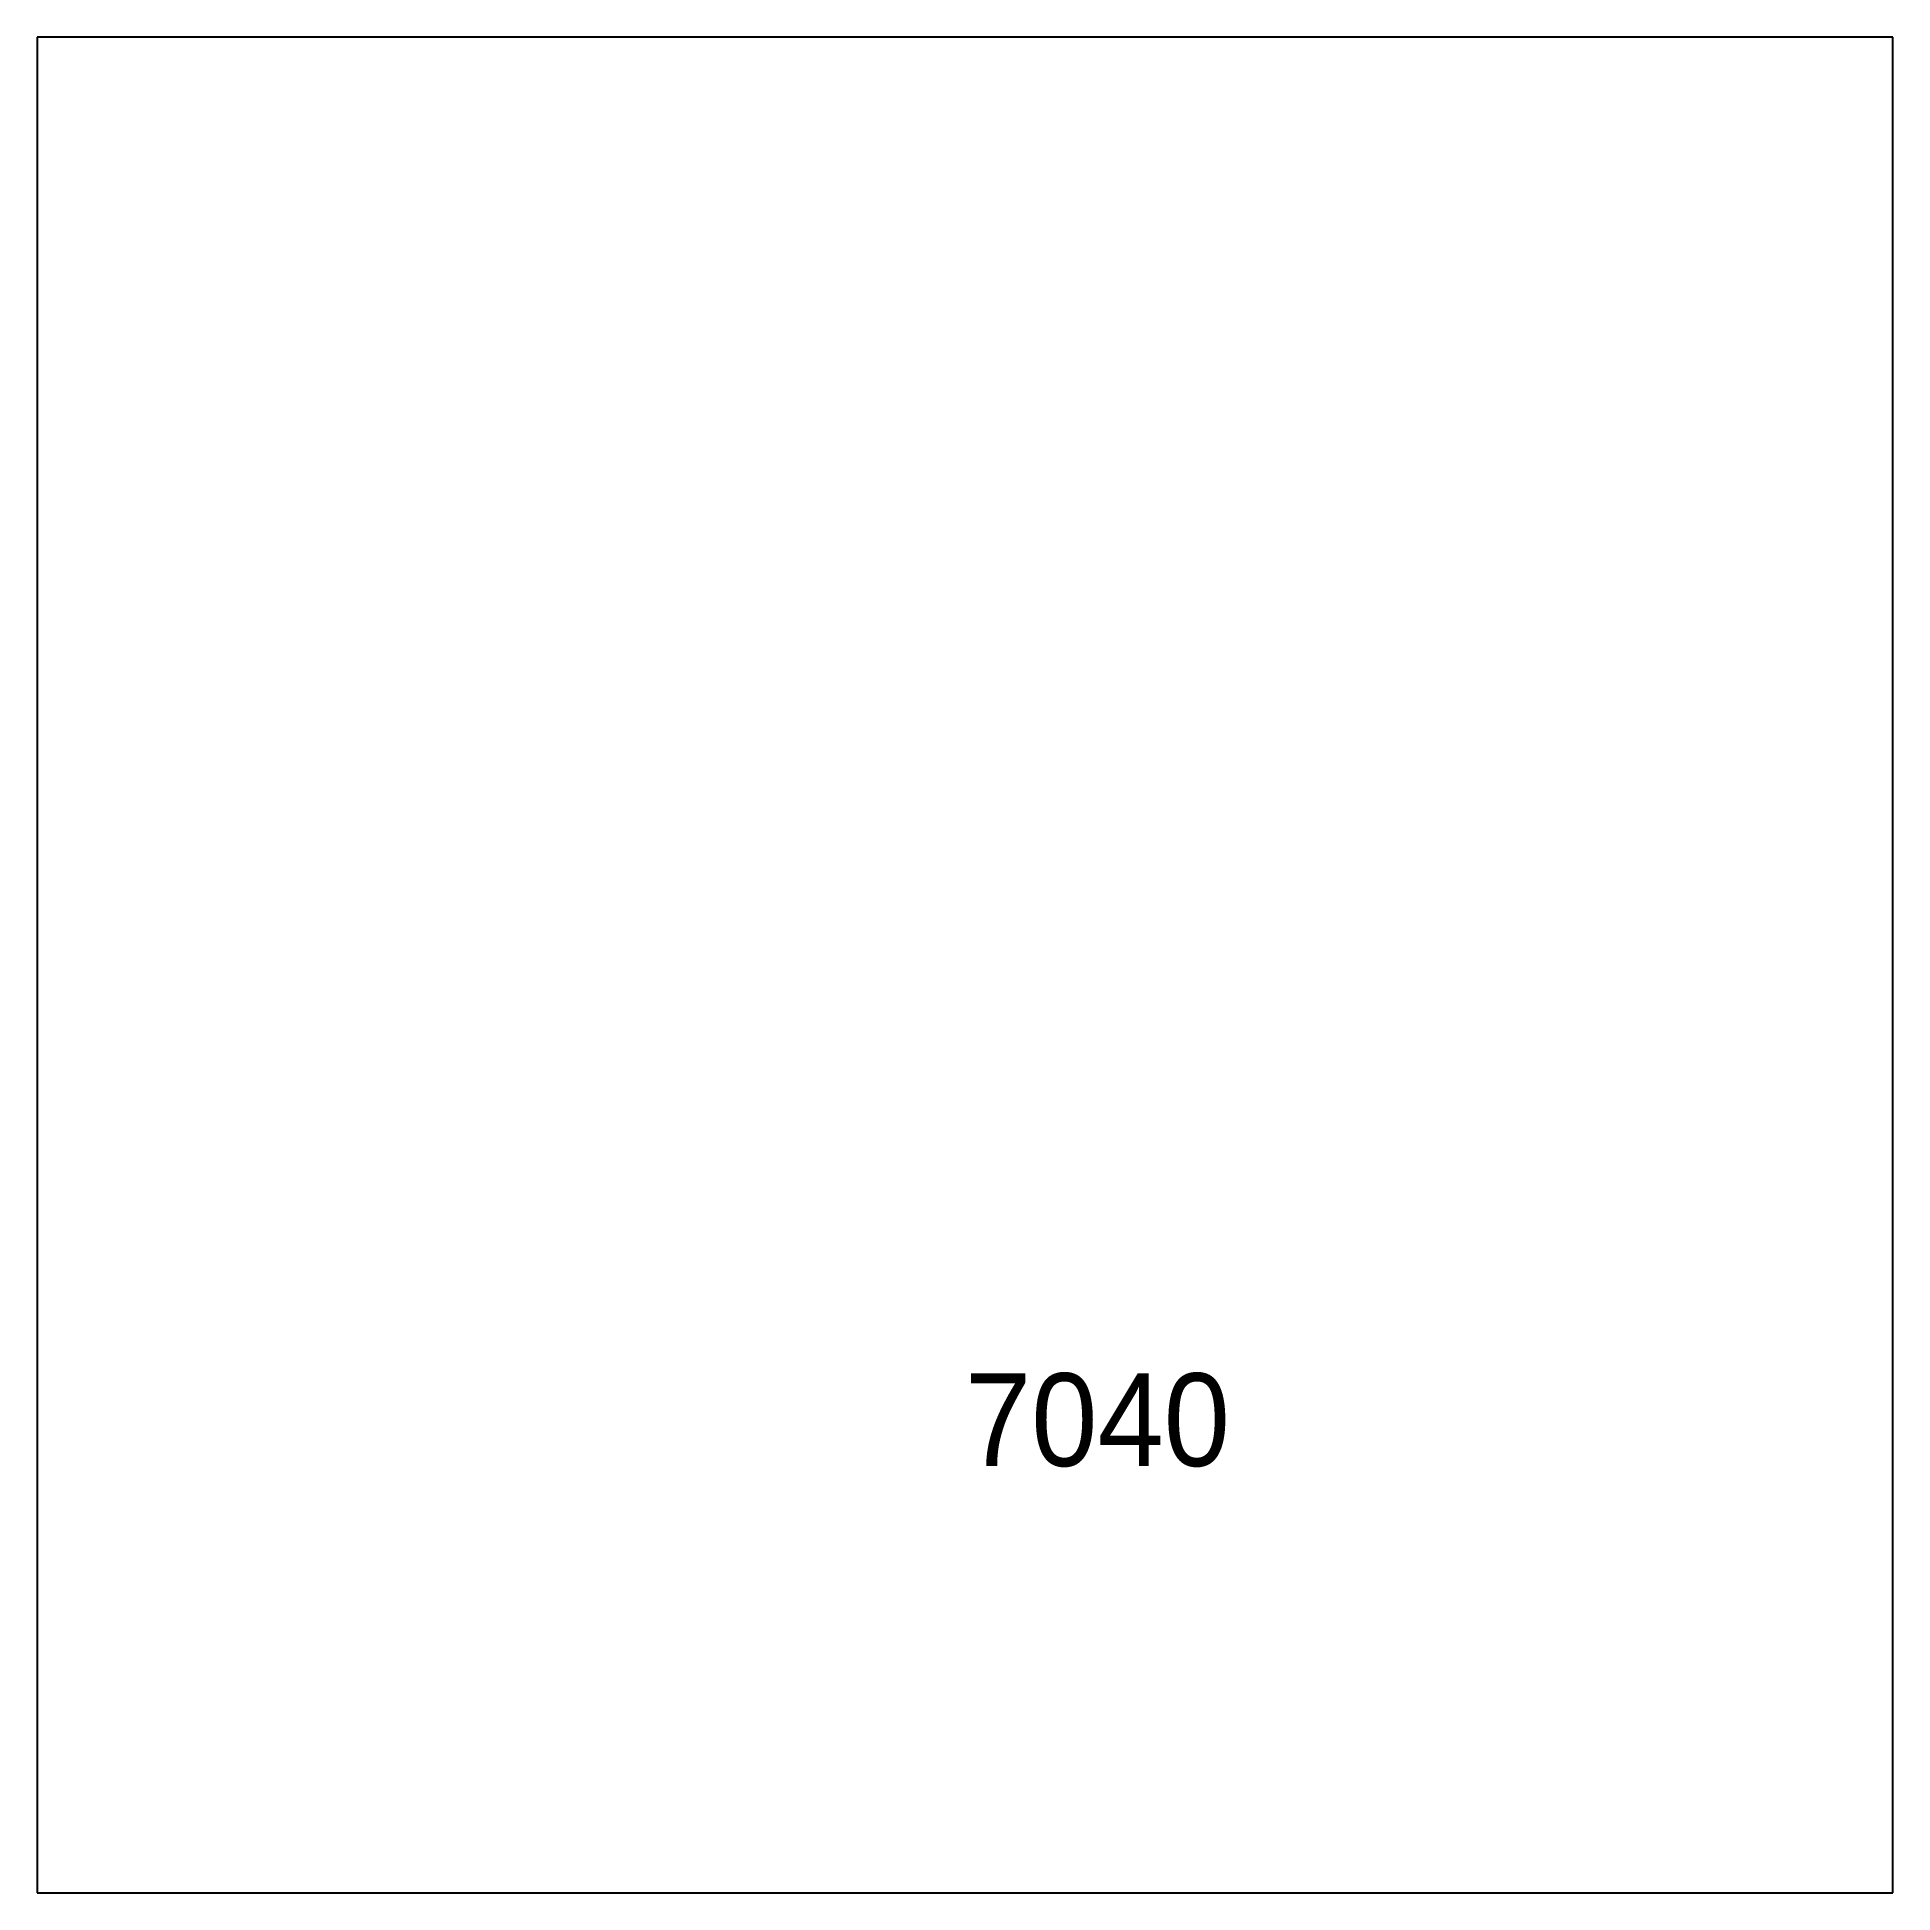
# Model space of a CAD drawing. Header units: millimetres. Extents: x 0 to 100, y 0 to 100.
import ezdxf

# ---------------------------------------------------------------- set-up
doc = ezdxf.new("R2010")
doc.units = ezdxf.units.MM

msp = doc.modelspace()

# ---------------------------------------------------------------- linework, layer by layer
for p, q in [((100, 100), (0, 100)), ((0, 100), (0, 0)), ((100, 0), (100, 100)), ((0, 0), (100, 0))]:
    msp.add_line(p, q)

# ---------------------------------------------------------------- texts
at = {"insert": (50, 28), "char_height": 5, "attachment_point": 1}
msp.add_mtext('\\H2.50;\\W0.960;\\Q15;\\Q0;\\H5.00;7040', dxfattribs=at)

doc.saveas('drawing.dxf')
